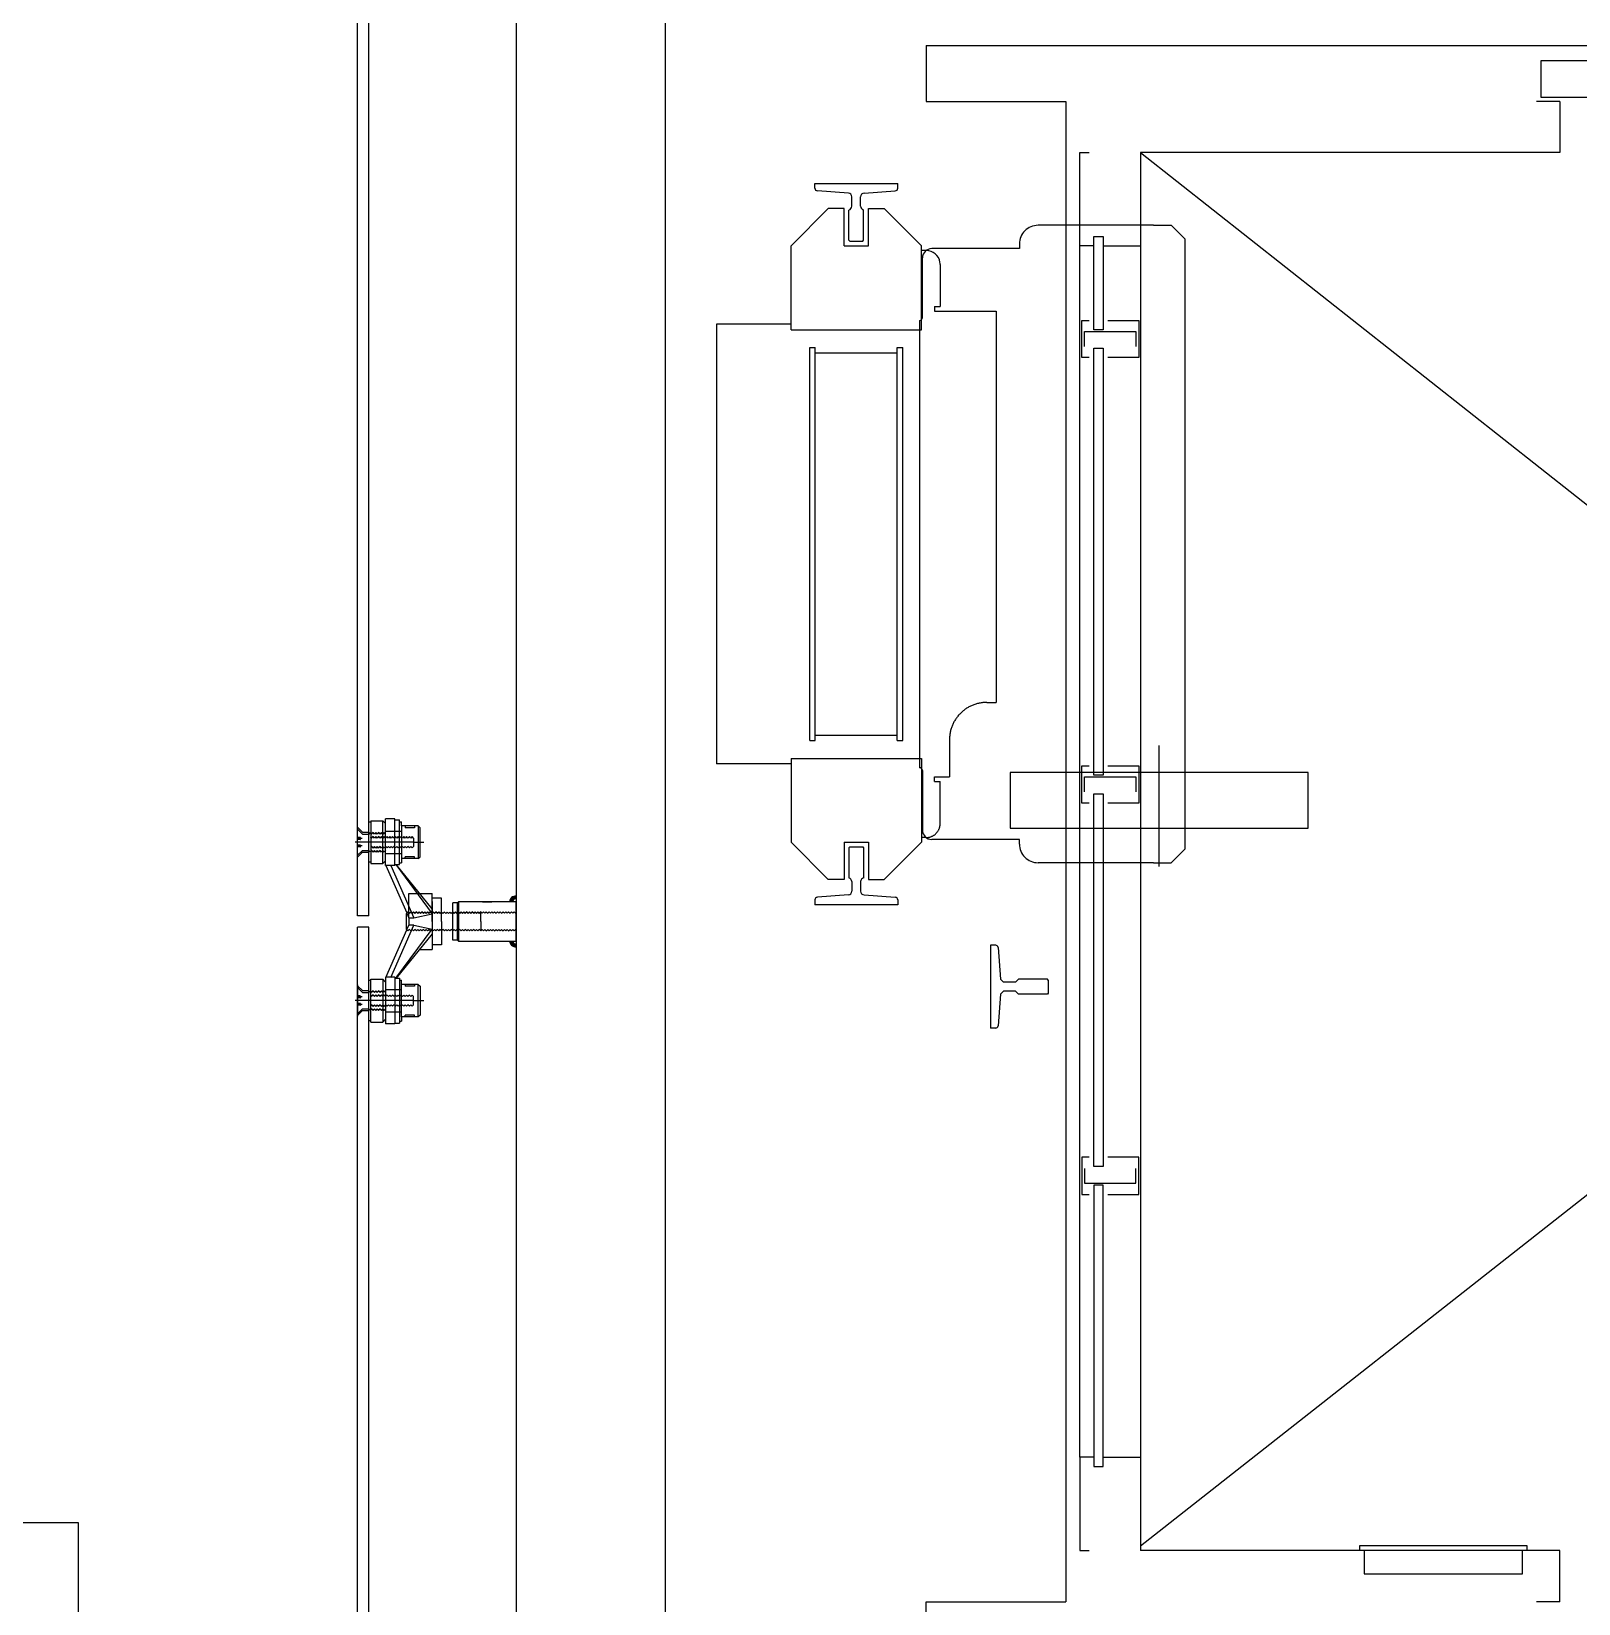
# Model space of a CAD drawing. Header units: millimetres. Extents: x -7448 to 427567, y 91657 to 341328.
# Drawn here: x 307772 to 309432, y 213755 to 215442 of the extents above; entities that cross this region are included whole.
import ezdxf

# ---------------------------------------------------------------- set-up
doc = ezdxf.new("R2010")
doc.units = ezdxf.units.MM
doc.header["$LTSCALE"] = 500
doc.header["$MEASUREMENT"] = 0
for name, pattern in [('CENTER', [65, 60, -2, 1, -2]), ('CENTER1', [8, 6, -1, 0, -1]), ('DASH_2', [34, 30, -1.5, 1, -1.5]), ('HIDDEN', [2, 1, -1])]:
    doc.linetypes.add(name, pattern=pattern)
doc.layers.add('e-plan', color=9, linetype='CONTINUOUS')

msp = doc.modelspace()

# ---------------------------------------------------------------- linework, layer by layer
at = {"layer": 'e-plan'}
for p, q in [((308122.2, 214492.9), (308122.2, 215907.9)), ((308134.2, 214492.9), (308134.2, 215907.9)), ((308292.2, 215621.9), (308292.2, 213441.9)), ((308452.2, 215621.9), (308452.2, 213441.9)), ((309412.2, 215366.9), (309387.2, 215366.9)), ((309412.2, 215366.9), (309412.2, 215311.9)), ((308962.2, 215311.9), (308962.2, 215233.9)), ((309412.2, 215311.9), (308962.2, 215311.9)), ((308612.7, 215273.8), (308612.7, 215278.9)), ((308612.7, 215278.9), (308701.7, 215278.9)), ((308701.7, 215273.8), (308701.7, 215278.9)), ((308648.7, 215268.4), (308615.5, 215270.8)), ((308652.4, 215254.3), (308652.4, 215264.5)), ((308661.9, 215254.3), (308661.9, 215264.5)), ((308665.6, 215268.4), (308698.9, 215270.8)), ((308587.2, 215211.9), (308627.2, 215251.9)), ((308644.2, 215251.9), (308627.2, 215251.9)), ((308644.2, 215211.9), (308644.2, 215251.9)), ((308649.2, 215217.9), (308649.2, 215250.3)), ((308665.1, 215217.9), (308665.1, 215250.3)), ((308670.2, 215211.9), (308670.2, 215251.9)), ((308670.2, 215251.9), (308687.2, 215251.9)), ((308727.2, 215211.9), (308687.2, 215251.9)), ((308976.2, 215233.9), (308852.2, 215233.9)), ((308976.2, 215233.9), (308995.2, 215233.9)), ((309010.2, 215218.9), (308995.2, 215233.9)), ((308587.2, 215121.9), (308587.2, 215211.9)), ((308644.2, 215211.9), (308670.2, 215211.9)), ((308650.2, 215216.9), (308649.2, 215217.9)), ((308650.2, 215216.9), (308664.1, 215216.9)), ((308664.1, 215216.9), (308665.1, 215217.9)), ((308727.2, 215121.9), (308727.2, 215211.9)), ((308832.2, 215213.9), (308832.2, 215208.9)), ((308922.2, 215211.9), (308962.2, 215211.9)), ((309010.2, 214564.9), (309010.2, 215218.9)), ((308732.2, 215206.9), (308727.2, 215206.9)), ((308728.2, 215134.9), (308728.2, 215198.9)), ((308823.2, 215208.9), (308738.2, 215208.9)), ((308832.2, 215208.9), (308823.2, 215208.9)), ((308747.2, 215191.9), (308747.2, 215146.9)), ((308741.2, 215146.9), (308747.2, 215146.9)), ((308741.2, 215146.9), (308741.2, 215141.9)), ((308507.2, 215127.9), (308507.2, 214655.9)), ((308587.2, 215127.9), (308507.2, 215127.9)), ((308725.2, 215131.9), (308725.2, 214651.9)), ((308741.2, 215141.9), (308807.2, 215141.9)), ((308587.2, 215121.9), (308727.2, 215121.9)), ((308607.2, 214680.9), (308607.2, 215102.9)), ((308607.2, 215102.9), (308613.2, 215102.9)), ((308613.2, 214680.9), (308613.2, 215102.9)), ((308613.2, 215096.9), (308701.2, 215096.9)), ((308701.2, 214680.9), (308701.2, 215102.9)), ((308701.2, 215102.9), (308707.2, 215102.9)), ((308707.2, 214680.9), (308707.2, 215102.9)), ((308607.2, 214680.9), (308613.2, 214680.9)), ((308613.2, 214686.9), (308701.2, 214686.9)), ((308701.2, 214680.9), (308707.2, 214680.9)), ((308587.2, 214655.9), (308507.2, 214655.9)), ((308587.2, 214661.9), (308727.2, 214661.9)), ((308587.2, 214661.9), (308587.2, 214571.9)), ((308727.2, 214661.9), (308727.2, 214571.9)), ((308728.2, 214648.9), (308728.2, 214584.9)), ((308587.2, 214571.9), (308627.2, 214531.9)), ((308644.2, 214571.9), (308670.2, 214571.9)), ((308644.2, 214571.9), (308644.2, 214531.9)), ((308670.2, 214571.9), (308670.2, 214531.9)), ((308727.2, 214571.9), (308687.2, 214531.9)), ((308832.2, 214574.9), (308738.2, 214574.9)), ((308832.2, 214569.9), (308832.2, 214574.9)), ((308650.2, 214566.9), (308649.2, 214565.9)), ((308649.2, 214565.9), (308649.2, 214533.5)), ((308650.2, 214566.9), (308664.1, 214566.9)), ((308664.1, 214566.9), (308665.1, 214565.9)), ((308665.1, 214565.9), (308665.1, 214533.5)), ((309010.2, 214564.9), (308995.2, 214549.9)), ((308976.2, 214549.9), (308852.2, 214549.9)), ((308962.2, 214549.9), (308962.2, 213811.9)), ((308976.2, 214549.9), (308995.2, 214549.9)), ((308644.2, 214531.9), (308627.2, 214531.9)), ((308652.4, 214529.6), (308652.4, 214519.4)), ((308661.9, 214529.6), (308661.9, 214519.4)), ((308670.2, 214531.9), (308687.2, 214531.9)), ((308292.2, 214465.9), (308292.2, 214507.9)), ((308612.7, 214510), (308612.7, 214504.9)), ((308701.7, 214504.9), (308612.7, 214504.9)), ((308648.7, 214515.4), (308615.5, 214513)), ((308665.6, 214515.4), (308698.9, 214513)), ((308701.7, 214510), (308701.7, 214504.9)), ((308134.2, 214492.9), (308122.2, 214492.9)), ((308122.2, 213553.9), (308122.2, 214480.9)), ((308134.2, 214480.9), (308122.2, 214480.9)), ((308134.2, 213553.9), (308134.2, 214480.9)), ((308801.2, 214461.4), (308801.2, 214372.4)), ((308806.8, 214461.4), (308801.2, 214461.4)), ((308809.3, 214459.1), (308812, 214424.9)), ((308812, 214424.9), (308815.2, 214421.7)), ((308827.9, 214421.7), (308815.2, 214421.7)), ((308831.2, 214424.9), (308827.9, 214421.7)), ((308862.2, 214424.9), (308831.2, 214424.9)), ((308863.2, 214423.9), (308862.2, 214424.9)), ((308863.2, 214423.9), (308863.2, 214409.9)), ((308812, 214408.9), (308809.3, 214374.8)), ((308812, 214408.9), (308815.2, 214412.2)), ((308827.9, 214412.2), (308815.2, 214412.2)), ((308831.2, 214408.9), (308827.9, 214412.2)), ((308862.2, 214408.9), (308831.2, 214408.9)), ((308863.2, 214409.9), (308862.2, 214408.9)), ((308806.8, 214372.4), (308801.2, 214372.4)), ((308922.2, 213911.9), (308962.2, 213911.9)), ((309412.2, 213811.9), (308962.2, 213811.9)), ((309412.2, 213756.9), (309412.2, 213811.9)), ((309412.2, 213756.9), (309387.2, 213756.9))]:
    msp.add_line(p, q, dxfattribs=at)
at = {"layer": 'e-plan', "linetype": 'Continuous'}
for p, q in [((308732.2, 215426.9), (311092.2, 215426.9)), ((308732.2, 215426.9), (308732.2, 215366.9)), ((308732.2, 215366.9), (308882.2, 215366.9)), ((308882.2, 215366.9), (308882.2, 215233.9)), ((308897.2, 215233.9), (308897.2, 215311.9)), ((308122.2, 214555.1), (308122.2, 214588.8)), ((308127.4, 214582.7), (308122.2, 214587.9)), ((308136.2, 214593.4), (308134.2, 214593.4)), ((308136.2, 214594.9), (308149.2, 214594.9)), ((308136.2, 214594.9), (308136.2, 214582)), ((308149.2, 214580.7), (308149.2, 214594.9)), ((308152.2, 214581), (308152.2, 214596.9)), ((308162.2, 214596.9), (308152.2, 214596.9)), ((308162.2, 214546.9), (308162.2, 214596.9)), ((308162.2, 214595.9), (308167.2, 214595.9)), ((308167.2, 214547.9), (308167.2, 214595.9)), ((308167.2, 214593.9), (308169.2, 214593.9)), ((308187.2, 214589.4), (308169.2, 214589.4)), ((308183.2, 214587.4), (308173.2, 214587.4)), ((308189.2, 214587.4), (308187.2, 214589.4)), ((308189.2, 214556.4), (308189.2, 214587.4)), ((308125.2, 214575.2), (308125.2, 214576.6)), ((308127.4, 214582.7), (308134.2, 214582.7)), ((308127.4, 214580.7), (308134.2, 214580.7)), ((308136.2, 214581.7), (308136.2, 214577.7)), ((308136.2, 214577.4), (308136.2, 214566.4)), ((308149.2, 214548.9), (308149.2, 214580.7)), ((308152.2, 214567.4), (308152.2, 214580.7)), ((308127.4, 214561.2), (308122.2, 214555.9)), ((308125.2, 214567.2), (308125.2, 214568.6)), ((308127.4, 214563.2), (308134.2, 214563.2)), ((308127.4, 214561.2), (308134.2, 214561.2)), ((308136.2, 214566.2), (308136.2, 214562.2)), ((308136.2, 214561.9), (308136.2, 214550.4)), ((308152.2, 214563.2), (308152.2, 214567.2)), ((308152.2, 214546.9), (308152.2, 214562.9)), ((308187.2, 214554.4), (308169.2, 214554.4)), ((308183.2, 214556.4), (308173.2, 214556.4)), ((308187.2, 214554.4), (308189.2, 214556.4)), ((308136.2, 214550.4), (308134.2, 214550.4)), ((308136.2, 214550.4), (308136.2, 214548.9)), ((308136.2, 214548.9), (308149.2, 214548.9)), ((308162.2, 214546.9), (308152.2, 214546.9)), ((308152.4, 214546.9), (308174.9, 214496)), ((308157.9, 214546.9), (308182.6, 214490.9)), ((308162.2, 214547.9), (308167.2, 214547.9)), ((308163.2, 214547.9), (308202.2, 214495.2)), ((308202.2, 214500.3), (308163.4, 214547.9)), ((308167.2, 214549.9), (308169.2, 214549.9)), ((308882.2, 214549.9), (308882.2, 213756.9)), ((308897.2, 213911.9), (308897.2, 214549.9)), ((308177.2, 214490.9), (308177.2, 214516.9)), ((308177.2, 214516.9), (308202.2, 214516.9)), ((308202.2, 214486.9), (308202.2, 214516.9)), ((308202.2, 214508.4), (308202.2, 214486.9)), ((308212.2, 214497.2), (308212.2, 214511.9)), ((308229.3, 214506.9), (308224.3, 214506.9)), ((308224.3, 214497.1), (308224.3, 214506.9)), ((308229.3, 214506.9), (308230.3, 214507.9)), ((308229.3, 214466.9), (308229.3, 214506.9)), ((308292.2, 214507.9), (308230.3, 214507.9)), ((308230.3, 214507.9), (308230.3, 214465.9)), ((308256.3, 214507.9), (308266.2, 214507.9)), ((308174.5, 214478.3), (308174.5, 214495.6)), ((308175, 214495.8), (308177.2, 214490.9)), ((308177.2, 214490.9), (308177.2, 214483)), ((308177.2, 214490.9), (308182.6, 214490.9)), ((308182.6, 214490.9), (308202.2, 214495.2)), ((308202.2, 214486.9), (308202.2, 214456.9)), ((308202.2, 214486.9), (308202.2, 214465.4)), ((308212.2, 214486.9), (308212.2, 214496.9)), ((308212.2, 214486.9), (308212.2, 214476.9)), ((308224.3, 214477.1), (308224.3, 214496.8)), ((308152.4, 214426.9), (308174.9, 214477.9)), ((308157.9, 214426.9), (308182.6, 214483)), ((308163.2, 214425.9), (308202.2, 214478.7)), ((308202.2, 214473.6), (308163.4, 214425.9)), ((308175, 214478.1), (308177.2, 214483)), ((308182.6, 214483), (308177.2, 214483)), ((308182.6, 214483), (308202.2, 214478.7)), ((308212.2, 214476.7), (308212.2, 214461.9)), ((308224.3, 214466.9), (308224.3, 214476.8)), ((308188.6, 214456.9), (308202.2, 214456.9)), ((308229.3, 214466.9), (308224.3, 214466.9)), ((308230.3, 214465.9), (308229.3, 214466.9)), ((308230.3, 214465.9), (308292.2, 214465.9)), ((308122.2, 214418.8), (308122.2, 214385.1)), ((308127.4, 214412.7), (308122.2, 214417.9)), ((308136.2, 214423.4), (308134.2, 214423.4)), ((308136.2, 214423.4), (308136.2, 214424.9)), ((308136.2, 214424.9), (308149.2, 214424.9)), ((308136.2, 214412), (308136.2, 214423.4)), ((308149.2, 214424.9), (308149.2, 214393.2)), ((308152.2, 214427), (308152.2, 214411)), ((308162.2, 214427), (308152.2, 214427)), ((308162.2, 214427), (308162.2, 214377)), ((308162.2, 214425.9), (308167.2, 214425.9)), ((308167.2, 214425.9), (308167.2, 214377.9)), ((308167.2, 214423.9), (308169.2, 214423.9)), ((308187.2, 214419.4), (308169.2, 214419.4)), ((308187.2, 214419.4), (308189.2, 214417.4)), ((308125.2, 214406.6), (308125.2, 214405.2)), ((308127.4, 214412.7), (308134.2, 214412.7)), ((308127.4, 214410.7), (308134.2, 214410.7)), ((308136.2, 214407.7), (308136.2, 214411.7)), ((308136.2, 214396.4), (308136.2, 214407.4)), ((308152.2, 214410.7), (308152.2, 214406.7)), ((308152.2, 214406.4), (308152.2, 214393.2)), ((308183.2, 214417.4), (308173.2, 214417.4)), ((308189.2, 214417.4), (308189.2, 214386.4)), ((308127.4, 214391.2), (308122.2, 214385.9)), ((308125.2, 214398.6), (308125.2, 214397.2)), ((308127.4, 214393.2), (308134.2, 214393.2)), ((308127.4, 214391.2), (308134.2, 214391.2)), ((308136.2, 214392.2), (308136.2, 214396.2)), ((308136.2, 214378.9), (308136.2, 214391.9)), ((308149.2, 214393.2), (308149.2, 214378.9)), ((308152.2, 214392.9), (308152.2, 214377)), ((308187.2, 214384.4), (308169.2, 214384.4)), ((308183.2, 214386.4), (308173.2, 214386.4)), ((308189.2, 214386.4), (308187.2, 214384.4)), ((308136.2, 214380.4), (308134.2, 214380.4)), ((308136.2, 214378.9), (308149.2, 214378.9)), ((308162.2, 214377), (308152.2, 214377)), ((308162.2, 214377.9), (308167.2, 214377.9)), ((308167.2, 214379.9), (308169.2, 214379.9)), ((308732.2, 213696.9), (308732.2, 213756.9)), ((308732.2, 213756.9), (308882.2, 213756.9))]:
    msp.add_line(p, q, dxfattribs=at)
at = {"layer": 'e-plan', "ltscale": 2}
for p, q in [((308962.2, 213816.9), (310862.2, 215311.9)), ((308962.2, 215311.9), (310862.2, 213811.9))]:
    msp.add_line(p, q, dxfattribs=at)
at = {"layer": 'e-plan', "linetype": 'CENTER'}
for p, q in [((308882.2, 215233.9), (308882.2, 214549.9)), ((308897.2, 214549.9), (308897.2, 215233.9)), ((308962.2, 215233.9), (308962.2, 214549.9)), ((308982.2, 214545.9), (308982.2, 214675.8))]:
    msp.add_line(p, q, dxfattribs=at)
at = {"layer": 'e-plan', "linetype": 'HIDDEN'}
for p, q in [((308807.2, 215141.9), (308807.2, 214721.9)), ((308797.2, 214721.9), (308807.2, 214721.9)), ((308757.2, 214681.9), (308757.2, 214641.9)), ((308741.2, 214641.9), (308757.2, 214641.9)), ((308741.2, 214636.9), (308741.2, 214641.9)), ((308741.2, 214636.9), (308747.2, 214636.9)), ((308747.2, 214591.9), (308747.2, 214636.9)), ((308732.2, 214576.9), (308727.2, 214576.9))]:
    msp.add_line(p, q, dxfattribs=at)
at = {"layer": 'e-plan', "linetype": 'CENTER1'}
for p, q in [((308149.2, 214594.9), (308152.2, 214591.9)), ((308169.2, 214589.4), (308169.2, 214593.9)), ((308169.2, 214589.4), (308169.2, 214551.8)), ((308173.2, 214589.4), (308173.2, 214587.4)), ((308183.2, 214589.4), (308183.2, 214587.4)), ((308187.2, 214589.4), (308187.2, 214554.4)), ((308182.2, 214571.9), (308119.6, 214571.9)), ((308122.2, 214585.9), (308127.4, 214580.7)), ((308124.9, 214576.9), (308122.2, 214576.9)), ((308127.2, 214575.9), (308122.2, 214575.9)), ((308124.9, 214574.9), (308122.2, 214574.9)), ((308135.7, 214582.2), (308134.2, 214580.7)), ((308137.2, 214580.7), (308135.7, 214582.2)), ((308137.2, 214581), (308136.2, 214582)), ((308137.2, 214576.7), (308136.2, 214577.7)), ((308137.2, 214576.4), (308136.2, 214577.4)), ((308138.7, 214582.5), (308137.2, 214581)), ((308138.7, 214582.2), (308137.2, 214580.7)), ((308138.7, 214578.2), (308137.2, 214576.7)), ((308138.7, 214577.9), (308137.2, 214576.4)), ((308140.2, 214581), (308138.7, 214582.5)), ((308140.2, 214580.7), (308138.7, 214582.2)), ((308140.2, 214576.7), (308138.7, 214578.2)), ((308140.2, 214576.4), (308138.7, 214577.9)), ((308141.7, 214582.5), (308140.2, 214581)), ((308141.7, 214582.2), (308140.2, 214580.7)), ((308141.7, 214578.2), (308140.2, 214576.7)), ((308141.7, 214577.9), (308140.2, 214576.4)), ((308143.2, 214581), (308141.7, 214582.5)), ((308143.2, 214580.7), (308141.7, 214582.2)), ((308143.2, 214576.7), (308141.7, 214578.2)), ((308143.2, 214576.4), (308141.7, 214577.9)), ((308144.7, 214582.5), (308143.2, 214581)), ((308144.7, 214582.2), (308143.2, 214580.7)), ((308144.7, 214578.2), (308143.2, 214576.7)), ((308144.7, 214577.9), (308143.2, 214576.4)), ((308146.2, 214581), (308144.7, 214582.5)), ((308146.2, 214580.7), (308144.7, 214582.2)), ((308146.2, 214576.7), (308144.7, 214578.2)), ((308146.2, 214576.4), (308144.7, 214577.9)), ((308147.7, 214582.5), (308146.2, 214581)), ((308147.7, 214582.2), (308146.2, 214580.7)), ((308147.7, 214578.2), (308146.2, 214576.7)), ((308147.7, 214577.9), (308146.2, 214576.4)), ((308149.2, 214581), (308147.7, 214582.5)), ((308149.2, 214580.7), (308147.7, 214582.2)), ((308149.2, 214576.7), (308147.7, 214578.2)), ((308149.2, 214576.4), (308147.7, 214577.9)), ((308150.7, 214582.5), (308149.2, 214581)), ((308150.7, 214582.2), (308149.2, 214580.7)), ((308150.7, 214578.2), (308149.2, 214576.7)), ((308150.7, 214577.9), (308149.2, 214576.4)), ((308152.2, 214581), (308150.7, 214582.5)), ((308152.2, 214580.7), (308150.7, 214582.2)), ((308152.2, 214576.7), (308150.7, 214578.2)), ((308152.2, 214576.4), (308150.7, 214577.9)), ((308153.7, 214577.9), (308152.2, 214576.4)), ((308155.2, 214576.4), (308153.7, 214577.9)), ((308156.7, 214577.9), (308155.2, 214576.4)), ((308158.2, 214576.4), (308156.7, 214577.9)), ((308159.7, 214577.9), (308158.2, 214576.4)), ((308161.2, 214576.4), (308159.7, 214577.9)), ((308162.7, 214577.9), (308161.2, 214576.4)), ((308164.2, 214576.4), (308162.7, 214577.9)), ((308165.7, 214577.9), (308164.2, 214576.4)), ((308167.2, 214576.4), (308165.7, 214577.9)), ((308168.7, 214577.9), (308167.2, 214576.4)), ((308170.2, 214576.4), (308168.7, 214577.9)), ((308171.7, 214577.9), (308170.2, 214576.4)), ((308173.2, 214576.4), (308171.7, 214577.9)), ((308174.7, 214577.9), (308173.2, 214576.4)), ((308176.2, 214576.4), (308174.7, 214577.9)), ((308177.7, 214577.9), (308176.2, 214576.4)), ((308179.2, 214576.4), (308177.7, 214577.9)), ((308180.7, 214577.9), (308179.2, 214576.4)), ((308182.2, 214576.4), (308180.7, 214577.9)), ((308182.2, 214576.4), (308182.2, 214567.4)), ((308182.2, 214571.9), (308193.2, 214571.9)), ((308124.9, 214568.9), (308122.2, 214568.9)), ((308127.2, 214567.9), (308122.2, 214567.9)), ((308124.9, 214566.9), (308122.2, 214566.9)), ((308122.2, 214557.9), (308127.4, 214563.2)), ((308135.7, 214561.7), (308134.2, 214563.2)), ((308137.2, 214563.2), (308135.7, 214561.7)), ((308137.2, 214567.4), (308136.2, 214566.4)), ((308137.2, 214567.2), (308136.2, 214566.2)), ((308137.2, 214562.9), (308136.2, 214561.9)), ((308138.7, 214565.9), (308137.2, 214567.4)), ((308138.7, 214565.7), (308137.2, 214567.2)), ((308138.7, 214561.7), (308137.2, 214563.2)), ((308138.7, 214561.4), (308137.2, 214562.9)), ((308140.2, 214567.4), (308138.7, 214565.9)), ((308140.2, 214567.2), (308138.7, 214565.7)), ((308140.2, 214563.2), (308138.7, 214561.7)), ((308140.2, 214562.9), (308138.7, 214561.4)), ((308141.7, 214565.9), (308140.2, 214567.4)), ((308141.7, 214565.7), (308140.2, 214567.2)), ((308141.7, 214561.7), (308140.2, 214563.2)), ((308141.7, 214561.4), (308140.2, 214562.9)), ((308143.2, 214567.4), (308141.7, 214565.9)), ((308143.2, 214567.2), (308141.7, 214565.7)), ((308143.2, 214563.2), (308141.7, 214561.7)), ((308143.2, 214562.9), (308141.7, 214561.4)), ((308144.7, 214565.9), (308143.2, 214567.4)), ((308144.7, 214565.7), (308143.2, 214567.2)), ((308144.7, 214561.7), (308143.2, 214563.2)), ((308144.7, 214561.4), (308143.2, 214562.9)), ((308146.2, 214567.4), (308144.7, 214565.9)), ((308146.2, 214567.2), (308144.7, 214565.7)), ((308146.2, 214563.2), (308144.7, 214561.7)), ((308146.2, 214562.9), (308144.7, 214561.4)), ((308147.7, 214565.9), (308146.2, 214567.4)), ((308147.7, 214565.7), (308146.2, 214567.2)), ((308147.7, 214561.7), (308146.2, 214563.2)), ((308147.7, 214561.4), (308146.2, 214562.9)), ((308149.2, 214567.4), (308147.7, 214565.9)), ((308149.2, 214567.2), (308147.7, 214565.7)), ((308149.2, 214563.2), (308147.7, 214561.7)), ((308149.2, 214562.9), (308147.7, 214561.4)), ((308150.7, 214565.9), (308149.2, 214567.4)), ((308150.7, 214565.7), (308149.2, 214567.2)), ((308150.7, 214561.7), (308149.2, 214563.2)), ((308150.7, 214561.4), (308149.2, 214562.9)), ((308152.2, 214567.4), (308150.7, 214565.9)), ((308152.2, 214567.2), (308150.7, 214565.7)), ((308152.2, 214563.2), (308150.7, 214561.7)), ((308152.2, 214562.9), (308150.7, 214561.4)), ((308153.7, 214565.9), (308152.2, 214567.4)), ((308155.2, 214567.4), (308153.7, 214565.9)), ((308156.7, 214565.9), (308155.2, 214567.4)), ((308158.2, 214567.4), (308156.7, 214565.9)), ((308159.7, 214565.9), (308158.2, 214567.4)), ((308161.2, 214567.4), (308159.7, 214565.9)), ((308162.7, 214565.9), (308161.2, 214567.4)), ((308164.2, 214567.4), (308162.7, 214565.9)), ((308165.7, 214565.9), (308164.2, 214567.4)), ((308167.2, 214567.4), (308165.7, 214565.9)), ((308168.7, 214565.9), (308167.2, 214567.4)), ((308170.2, 214567.4), (308168.7, 214565.9)), ((308171.7, 214565.9), (308170.2, 214567.4)), ((308173.2, 214567.4), (308171.7, 214565.9)), ((308174.7, 214565.9), (308173.2, 214567.4)), ((308173.2, 214554.4), (308173.2, 214556.4)), ((308176.2, 214567.4), (308174.7, 214565.9)), ((308177.7, 214565.9), (308176.2, 214567.4)), ((308179.2, 214567.4), (308177.7, 214565.9)), ((308180.7, 214565.9), (308179.2, 214567.4)), ((308182.2, 214567.4), (308180.7, 214565.9)), ((308183.2, 214554.4), (308183.2, 214556.4)), ((308149.2, 214548.9), (308152.2, 214551.9)), ((308169.2, 214551.8), (308169.2, 214549.9)), ((308174.7, 214495.4), (308174.5, 214495.6)), ((308176.2, 214496.9), (308174.7, 214495.4)), ((308176.2, 214497.2), (308174.9, 214496)), ((308177.7, 214495.7), (308176.2, 214497.2)), ((308177.7, 214495.4), (308176.2, 214496.9)), ((308179.2, 214497.2), (308177.7, 214495.7)), ((308179.2, 214496.9), (308177.7, 214495.4)), ((308180.7, 214495.7), (308179.2, 214497.2)), ((308180.7, 214495.4), (308179.2, 214496.9)), ((308182.2, 214497.2), (308180.7, 214495.7)), ((308182.2, 214496.9), (308180.7, 214495.4)), ((308183.7, 214495.7), (308182.2, 214497.2)), ((308183.7, 214495.4), (308182.2, 214496.9)), ((308185.2, 214497.2), (308183.7, 214495.7)), ((308185.2, 214496.9), (308183.7, 214495.4)), ((308186.7, 214495.7), (308185.2, 214497.2)), ((308186.7, 214495.4), (308185.2, 214496.9)), ((308188.2, 214497.2), (308186.7, 214495.7)), ((308188.2, 214496.9), (308186.7, 214495.4)), ((308189.7, 214495.7), (308188.2, 214497.2)), ((308189.7, 214495.4), (308188.2, 214496.9)), ((308191.2, 214497.2), (308189.7, 214495.7)), ((308191.2, 214496.9), (308189.7, 214495.4)), ((308192.7, 214495.7), (308191.2, 214497.2)), ((308192.7, 214495.4), (308191.2, 214496.9)), ((308194.2, 214497.2), (308192.7, 214495.7)), ((308194.2, 214496.9), (308192.7, 214495.4)), ((308195.7, 214495.7), (308194.2, 214497.2)), ((308195.7, 214495.4), (308194.2, 214496.9)), ((308197.2, 214497.2), (308195.7, 214495.7)), ((308197.2, 214496.9), (308195.7, 214495.4)), ((308198.7, 214495.7), (308197.2, 214497.2)), ((308198.7, 214495.4), (308197.2, 214496.9)), ((308198.7, 214495.7), (308197.7, 214496.7)), ((308200.2, 214497.2), (308198.7, 214495.7)), ((308200.2, 214496.9), (308198.7, 214495.4)), ((308201.7, 214495.7), (308200.2, 214497.2)), ((308201.7, 214495.4), (308200.2, 214496.9)), ((308203.2, 214497.2), (308201.7, 214495.7)), ((308203.2, 214496.9), (308201.7, 214495.4)), ((308204.7, 214495.7), (308203.2, 214497.2)), ((308204.7, 214495.4), (308203.2, 214496.9)), ((308206.2, 214497.2), (308204.7, 214495.7)), ((308206.2, 214496.9), (308204.7, 214495.4)), ((308207.7, 214495.7), (308206.2, 214497.2)), ((308207.7, 214495.4), (308206.2, 214496.9)), ((308209.2, 214497.2), (308207.7, 214495.7)), ((308209.2, 214496.9), (308207.7, 214495.4)), ((308210.7, 214495.7), (308209.2, 214497.2)), ((308210.7, 214495.4), (308209.2, 214496.9)), ((308210.7, 214495.4), (308209.7, 214496.4)), ((308212.2, 214497.2), (308210.7, 214495.7)), ((308212.2, 214496.9), (308210.7, 214495.4)), ((308213.7, 214495.4), (308212.2, 214496.9)), ((308215.2, 214496.9), (308213.7, 214495.4)), ((308216.7, 214495.4), (308215.2, 214496.9)), ((308218.2, 214496.9), (308216.7, 214495.4)), ((308219.7, 214495.4), (308218.2, 214496.9)), ((308221.2, 214496.9), (308219.7, 214495.4)), ((308222.7, 214495.4), (308221.2, 214496.9)), ((308224.2, 214496.9), (308222.7, 214495.4)), ((308225.7, 214495.4), (308224.2, 214496.9)), ((308225.7, 214495.7), (308224.3, 214497.1)), ((308227.2, 214497.2), (308225.7, 214495.7)), ((308227.2, 214496.9), (308225.7, 214495.4)), ((308228.7, 214495.7), (308227.2, 214497.2)), ((308228.7, 214495.4), (308227.2, 214496.9)), ((308230.2, 214497.2), (308228.7, 214495.7)), ((308230.2, 214496.9), (308228.7, 214495.4)), ((308231.7, 214495.7), (308230.2, 214497.2)), ((308231.7, 214495.4), (308230.2, 214496.9)), ((308233.2, 214497.2), (308231.7, 214495.7)), ((308233.2, 214496.9), (308231.7, 214495.4)), ((308234.7, 214495.7), (308233.2, 214497.2)), ((308234.7, 214495.4), (308233.2, 214496.9)), ((308236.2, 214497.2), (308234.7, 214495.7)), ((308236.2, 214496.9), (308234.7, 214495.4)), ((308237.7, 214495.7), (308236.2, 214497.2)), ((308237.7, 214495.4), (308236.2, 214496.9)), ((308239.2, 214497.2), (308237.7, 214495.7)), ((308239.2, 214496.9), (308237.7, 214495.4)), ((308240.7, 214495.7), (308239.2, 214497.2)), ((308240.7, 214495.4), (308239.2, 214496.9)), ((308242.2, 214497.2), (308240.7, 214495.7)), ((308242.2, 214496.9), (308240.7, 214495.4)), ((308243.7, 214495.7), (308242.2, 214497.2)), ((308243.7, 214495.4), (308242.2, 214496.9)), ((308245.2, 214497.2), (308243.7, 214495.7)), ((308245.2, 214496.9), (308243.7, 214495.4)), ((308246.7, 214495.7), (308245.2, 214497.2)), ((308246.7, 214495.4), (308245.2, 214496.9)), ((308248.2, 214497.2), (308246.7, 214495.7)), ((308248.2, 214496.9), (308246.7, 214495.4)), ((308249.7, 214495.7), (308248.2, 214497.2)), ((308249.7, 214495.4), (308248.2, 214496.9)), ((308251.2, 214497.2), (308249.7, 214495.7)), ((308251.2, 214496.9), (308249.7, 214495.4)), ((308252.7, 214495.7), (308251.2, 214497.2)), ((308252.7, 214495.4), (308251.2, 214496.9)), ((308254.2, 214497.2), (308252.7, 214495.7)), ((308254.2, 214496.9), (308252.7, 214495.4)), ((308254.2, 214497.2), (308255.7, 214495.7)), ((308254.2, 214486.9), (308254.2, 214496.9)), ((308254.2, 214486.9), (308254.2, 214476.9)), ((308255.7, 214495.7), (308257.2, 214497.2)), ((308257.2, 214497.2), (308258.7, 214495.7)), ((308258.7, 214495.7), (308260.2, 214497.2)), ((308260.2, 214497.2), (308261.7, 214495.7)), ((308261.7, 214495.7), (308263.2, 214497.2)), ((308263.2, 214497.2), (308264.7, 214495.7)), ((308264.7, 214495.7), (308266.2, 214497.2)), ((308266.2, 214497.2), (308267.7, 214495.7)), ((308267.7, 214495.7), (308269.2, 214497.2)), ((308269.2, 214497.2), (308270.7, 214495.7)), ((308270.7, 214495.7), (308272.2, 214497.2)), ((308272.2, 214497.2), (308273.7, 214495.7)), ((308273.7, 214495.7), (308275.2, 214497.2)), ((308275.2, 214497.2), (308276.7, 214495.7)), ((308276.7, 214495.7), (308278.2, 214497.2)), ((308278.2, 214497.2), (308279.7, 214495.7)), ((308279.7, 214495.7), (308281.2, 214497.2)), ((308281.2, 214497.2), (308282.7, 214495.7)), ((308282.7, 214495.7), (308284.2, 214497.2)), ((308284.2, 214497.2), (308285.7, 214495.7)), ((308285.7, 214495.7), (308287.2, 214497.2)), ((308287.2, 214497.2), (308288.7, 214495.7)), ((308288.7, 214495.7), (308290.2, 214497.2)), ((308290.2, 214497.2), (308291.7, 214495.7)), ((308291.7, 214495.7), (308292.2, 214496.2)), ((308174.7, 214478.4), (308174.5, 214478.3)), ((308176.2, 214476.9), (308174.7, 214478.4)), ((308176.2, 214476.7), (308174.9, 214477.9)), ((308177.7, 214478.4), (308176.2, 214476.9)), ((308177.7, 214478.2), (308176.2, 214476.7)), ((308179.2, 214476.9), (308177.7, 214478.4)), ((308179.2, 214476.7), (308177.7, 214478.2)), ((308180.7, 214478.4), (308179.2, 214476.9)), ((308180.7, 214478.2), (308179.2, 214476.7)), ((308182.2, 214476.9), (308180.7, 214478.4)), ((308182.2, 214476.7), (308180.7, 214478.2)), ((308183.7, 214478.4), (308182.2, 214476.9)), ((308183.7, 214478.2), (308182.2, 214476.7)), ((308185.2, 214476.9), (308183.7, 214478.4)), ((308185.2, 214476.7), (308183.7, 214478.2)), ((308186.7, 214478.4), (308185.2, 214476.9)), ((308186.7, 214478.2), (308185.2, 214476.7)), ((308188.2, 214476.9), (308186.7, 214478.4)), ((308188.2, 214476.7), (308186.7, 214478.2)), ((308189.7, 214478.4), (308188.2, 214476.9)), ((308189.7, 214478.2), (308188.2, 214476.7)), ((308191.2, 214476.9), (308189.7, 214478.4)), ((308191.2, 214476.7), (308189.7, 214478.2)), ((308192.7, 214478.4), (308191.2, 214476.9)), ((308192.7, 214478.2), (308191.2, 214476.7)), ((308194.2, 214476.9), (308192.7, 214478.4)), ((308194.2, 214476.7), (308192.7, 214478.2)), ((308195.7, 214478.4), (308194.2, 214476.9)), ((308195.7, 214478.2), (308194.2, 214476.7)), ((308197.2, 214476.9), (308195.7, 214478.4)), ((308197.2, 214476.7), (308195.7, 214478.2)), ((308198.7, 214478.4), (308197.2, 214476.9)), ((308198.7, 214478.2), (308197.2, 214476.7)), ((308198.7, 214478.2), (308197.7, 214477.2)), ((308200.2, 214476.9), (308198.7, 214478.4)), ((308200.2, 214476.7), (308198.7, 214478.2)), ((308201.7, 214478.4), (308200.2, 214476.9)), ((308201.7, 214478.2), (308200.2, 214476.7)), ((308203.2, 214476.9), (308201.7, 214478.4)), ((308203.2, 214476.7), (308201.7, 214478.2)), ((308204.7, 214478.4), (308203.2, 214476.9)), ((308204.7, 214478.2), (308203.2, 214476.7)), ((308206.2, 214476.9), (308204.7, 214478.4)), ((308206.2, 214476.7), (308204.7, 214478.2)), ((308207.7, 214478.4), (308206.2, 214476.9)), ((308207.7, 214478.2), (308206.2, 214476.7)), ((308209.2, 214476.9), (308207.7, 214478.4)), ((308209.2, 214476.7), (308207.7, 214478.2)), ((308210.7, 214478.4), (308209.2, 214476.9)), ((308210.7, 214478.2), (308209.2, 214476.7)), ((308210.7, 214478.4), (308209.7, 214477.4)), ((308212.2, 214476.9), (308210.7, 214478.4)), ((308212.2, 214476.7), (308210.7, 214478.2)), ((308213.7, 214478.4), (308212.2, 214476.9)), ((308215.2, 214476.9), (308213.7, 214478.4)), ((308216.7, 214478.4), (308215.2, 214476.9)), ((308218.2, 214476.9), (308216.7, 214478.4)), ((308219.7, 214478.4), (308218.2, 214476.9)), ((308221.2, 214476.9), (308219.7, 214478.4)), ((308222.7, 214478.4), (308221.2, 214476.9)), ((308224.2, 214476.9), (308222.7, 214478.4)), ((308225.7, 214478.4), (308224.2, 214476.9)), ((308225.7, 214478.2), (308224.3, 214476.8)), ((308227.2, 214476.9), (308225.7, 214478.4)), ((308227.2, 214476.7), (308225.7, 214478.2)), ((308228.7, 214478.4), (308227.2, 214476.9)), ((308228.7, 214478.2), (308227.2, 214476.7)), ((308230.2, 214476.9), (308228.7, 214478.4)), ((308230.2, 214476.7), (308228.7, 214478.2)), ((308231.7, 214478.4), (308230.2, 214476.9)), ((308231.7, 214478.2), (308230.2, 214476.7)), ((308233.2, 214476.9), (308231.7, 214478.4)), ((308233.2, 214476.7), (308231.7, 214478.2)), ((308234.7, 214478.4), (308233.2, 214476.9)), ((308234.7, 214478.2), (308233.2, 214476.7)), ((308236.2, 214476.9), (308234.7, 214478.4)), ((308236.2, 214476.7), (308234.7, 214478.2)), ((308237.7, 214478.4), (308236.2, 214476.9)), ((308237.7, 214478.2), (308236.2, 214476.7)), ((308239.2, 214476.9), (308237.7, 214478.4)), ((308239.2, 214476.7), (308237.7, 214478.2)), ((308240.7, 214478.4), (308239.2, 214476.9)), ((308240.7, 214478.2), (308239.2, 214476.7)), ((308242.2, 214476.9), (308240.7, 214478.4)), ((308242.2, 214476.7), (308240.7, 214478.2)), ((308243.7, 214478.4), (308242.2, 214476.9)), ((308243.7, 214478.2), (308242.2, 214476.7)), ((308245.2, 214476.9), (308243.7, 214478.4)), ((308245.2, 214476.7), (308243.7, 214478.2)), ((308246.7, 214478.4), (308245.2, 214476.9)), ((308246.7, 214478.2), (308245.2, 214476.7)), ((308248.2, 214476.9), (308246.7, 214478.4)), ((308248.2, 214476.7), (308246.7, 214478.2)), ((308249.7, 214478.4), (308248.2, 214476.9)), ((308249.7, 214478.2), (308248.2, 214476.7)), ((308251.2, 214476.9), (308249.7, 214478.4)), ((308251.2, 214476.7), (308249.7, 214478.2)), ((308252.7, 214478.4), (308251.2, 214476.9)), ((308252.7, 214478.2), (308251.2, 214476.7)), ((308254.2, 214476.9), (308252.7, 214478.4)), ((308254.2, 214476.7), (308252.7, 214478.2)), ((308254.2, 214476.7), (308255.7, 214478.2)), ((308255.7, 214478.2), (308257.2, 214476.7)), ((308257.2, 214476.7), (308258.7, 214478.2)), ((308258.7, 214478.2), (308260.2, 214476.7)), ((308260.2, 214476.7), (308261.7, 214478.2)), ((308261.7, 214478.2), (308263.2, 214476.7)), ((308263.2, 214476.7), (308264.7, 214478.2)), ((308264.7, 214478.2), (308266.2, 214476.7)), ((308266.2, 214476.7), (308267.7, 214478.2)), ((308267.7, 214478.2), (308269.2, 214476.7)), ((308269.2, 214476.7), (308270.7, 214478.2)), ((308270.7, 214478.2), (308272.2, 214476.7)), ((308272.2, 214476.7), (308273.7, 214478.2)), ((308273.7, 214478.2), (308275.2, 214476.7)), ((308275.2, 214476.7), (308276.7, 214478.2)), ((308276.7, 214478.2), (308278.2, 214476.7)), ((308278.2, 214476.7), (308279.7, 214478.2)), ((308279.7, 214478.2), (308281.2, 214476.7)), ((308281.2, 214476.7), (308282.7, 214478.2)), ((308282.7, 214478.2), (308284.2, 214476.7)), ((308284.2, 214476.7), (308285.7, 214478.2)), ((308285.7, 214478.2), (308287.2, 214476.7)), ((308287.2, 214476.7), (308288.7, 214478.2)), ((308288.7, 214478.2), (308290.2, 214476.7)), ((308290.2, 214476.7), (308291.7, 214478.2)), ((308291.7, 214478.2), (308292.2, 214477.7)), ((308149.2, 214424.9), (308152.2, 214421.9)), ((308169.2, 214422.1), (308169.2, 214423.9)), ((308169.2, 214384.4), (308169.2, 214422.1)), ((308173.2, 214419.4), (308173.2, 214417.4)), ((308183.2, 214419.4), (308183.2, 214417.4)), ((308187.2, 214384.4), (308187.2, 214419.4)), ((308182.2, 214401.9), (308119.6, 214401.9)), ((308122.2, 214415.9), (308127.4, 214410.7)), ((308124.9, 214406.9), (308122.2, 214406.9)), ((308127.2, 214405.9), (308122.2, 214405.9)), ((308124.9, 214404.9), (308122.2, 214404.9)), ((308135.7, 214412.2), (308134.2, 214410.7)), ((308137.2, 214410.7), (308135.7, 214412.2)), ((308137.2, 214411), (308136.2, 214412)), ((308137.2, 214406.7), (308136.2, 214407.7)), ((308137.2, 214406.4), (308136.2, 214407.4)), ((308138.7, 214412.5), (308137.2, 214411)), ((308138.7, 214412.2), (308137.2, 214410.7)), ((308138.7, 214408.2), (308137.2, 214406.7)), ((308138.7, 214407.9), (308137.2, 214406.4)), ((308140.2, 214411), (308138.7, 214412.5)), ((308140.2, 214410.7), (308138.7, 214412.2)), ((308140.2, 214406.7), (308138.7, 214408.2)), ((308140.2, 214406.4), (308138.7, 214407.9)), ((308141.7, 214412.5), (308140.2, 214411)), ((308141.7, 214412.2), (308140.2, 214410.7)), ((308141.7, 214408.2), (308140.2, 214406.7)), ((308141.7, 214407.9), (308140.2, 214406.4)), ((308143.2, 214411), (308141.7, 214412.5)), ((308143.2, 214410.7), (308141.7, 214412.2)), ((308143.2, 214406.7), (308141.7, 214408.2)), ((308143.2, 214406.4), (308141.7, 214407.9)), ((308144.7, 214412.5), (308143.2, 214411)), ((308144.7, 214412.2), (308143.2, 214410.7)), ((308144.7, 214408.2), (308143.2, 214406.7)), ((308144.7, 214407.9), (308143.2, 214406.4)), ((308146.2, 214411), (308144.7, 214412.5)), ((308146.2, 214410.7), (308144.7, 214412.2)), ((308146.2, 214406.7), (308144.7, 214408.2)), ((308146.2, 214406.4), (308144.7, 214407.9)), ((308147.7, 214412.5), (308146.2, 214411)), ((308147.7, 214412.2), (308146.2, 214410.7)), ((308147.7, 214408.2), (308146.2, 214406.7)), ((308147.7, 214407.9), (308146.2, 214406.4)), ((308149.2, 214411), (308147.7, 214412.5)), ((308149.2, 214410.7), (308147.7, 214412.2)), ((308149.2, 214406.7), (308147.7, 214408.2)), ((308149.2, 214406.4), (308147.7, 214407.9)), ((308150.7, 214412.5), (308149.2, 214411)), ((308150.7, 214412.2), (308149.2, 214410.7)), ((308150.7, 214408.2), (308149.2, 214406.7)), ((308150.7, 214407.9), (308149.2, 214406.4)), ((308152.2, 214411), (308150.7, 214412.5)), ((308152.2, 214410.7), (308150.7, 214412.2)), ((308152.2, 214406.7), (308150.7, 214408.2)), ((308152.2, 214406.4), (308150.7, 214407.9)), ((308153.7, 214407.9), (308152.2, 214406.4)), ((308155.2, 214406.4), (308153.7, 214407.9)), ((308156.7, 214407.9), (308155.2, 214406.4)), ((308158.2, 214406.4), (308156.7, 214407.9)), ((308159.7, 214407.9), (308158.2, 214406.4)), ((308161.2, 214406.4), (308159.7, 214407.9)), ((308162.7, 214407.9), (308161.2, 214406.4)), ((308164.2, 214406.4), (308162.7, 214407.9)), ((308165.7, 214407.9), (308164.2, 214406.4)), ((308167.2, 214406.4), (308165.7, 214407.9)), ((308168.7, 214407.9), (308167.2, 214406.4)), ((308170.2, 214406.4), (308168.7, 214407.9)), ((308171.7, 214407.9), (308170.2, 214406.4)), ((308173.2, 214406.4), (308171.7, 214407.9)), ((308174.7, 214407.9), (308173.2, 214406.4)), ((308176.2, 214406.4), (308174.7, 214407.9)), ((308177.7, 214407.9), (308176.2, 214406.4)), ((308179.2, 214406.4), (308177.7, 214407.9)), ((308180.7, 214407.9), (308179.2, 214406.4)), ((308182.2, 214406.4), (308180.7, 214407.9)), ((308182.2, 214397.4), (308182.2, 214406.4)), ((308182.2, 214401.9), (308193.2, 214401.9)), ((308124.9, 214398.9), (308122.2, 214398.9)), ((308127.2, 214397.9), (308122.2, 214397.9)), ((308124.9, 214396.9), (308122.2, 214396.9)), ((308122.2, 214387.9), (308127.4, 214393.2)), ((308135.7, 214391.7), (308134.2, 214393.2)), ((308137.2, 214393.2), (308135.7, 214391.7)), ((308137.2, 214397.4), (308136.2, 214396.4)), ((308137.2, 214397.2), (308136.2, 214396.2)), ((308137.2, 214392.9), (308136.2, 214391.9)), ((308138.7, 214395.9), (308137.2, 214397.4)), ((308138.7, 214395.7), (308137.2, 214397.2)), ((308138.7, 214391.7), (308137.2, 214393.2)), ((308138.7, 214391.4), (308137.2, 214392.9)), ((308140.2, 214397.4), (308138.7, 214395.9)), ((308140.2, 214397.2), (308138.7, 214395.7)), ((308140.2, 214393.2), (308138.7, 214391.7)), ((308140.2, 214392.9), (308138.7, 214391.4)), ((308141.7, 214395.9), (308140.2, 214397.4)), ((308141.7, 214395.7), (308140.2, 214397.2)), ((308141.7, 214391.7), (308140.2, 214393.2)), ((308141.7, 214391.4), (308140.2, 214392.9)), ((308143.2, 214397.4), (308141.7, 214395.9)), ((308143.2, 214397.2), (308141.7, 214395.7)), ((308143.2, 214393.2), (308141.7, 214391.7)), ((308143.2, 214392.9), (308141.7, 214391.4)), ((308144.7, 214395.9), (308143.2, 214397.4)), ((308144.7, 214395.7), (308143.2, 214397.2)), ((308144.7, 214391.7), (308143.2, 214393.2)), ((308144.7, 214391.4), (308143.2, 214392.9)), ((308146.2, 214397.4), (308144.7, 214395.9)), ((308146.2, 214397.2), (308144.7, 214395.7)), ((308146.2, 214393.2), (308144.7, 214391.7)), ((308146.2, 214392.9), (308144.7, 214391.4)), ((308147.7, 214395.9), (308146.2, 214397.4)), ((308147.7, 214395.7), (308146.2, 214397.2)), ((308147.7, 214391.7), (308146.2, 214393.2)), ((308147.7, 214391.4), (308146.2, 214392.9)), ((308149.2, 214397.4), (308147.7, 214395.9)), ((308149.2, 214397.2), (308147.7, 214395.7)), ((308149.2, 214393.2), (308147.7, 214391.7)), ((308149.2, 214392.9), (308147.7, 214391.4)), ((308150.7, 214395.9), (308149.2, 214397.4)), ((308150.7, 214395.7), (308149.2, 214397.2)), ((308150.7, 214391.7), (308149.2, 214393.2)), ((308150.7, 214391.4), (308149.2, 214392.9)), ((308152.2, 214397.4), (308150.7, 214395.9)), ((308152.2, 214397.2), (308150.7, 214395.7)), ((308152.2, 214393.2), (308150.7, 214391.7)), ((308152.2, 214392.9), (308150.7, 214391.4)), ((308153.7, 214395.9), (308152.2, 214397.4)), ((308155.2, 214397.4), (308153.7, 214395.9)), ((308156.7, 214395.9), (308155.2, 214397.4)), ((308158.2, 214397.4), (308156.7, 214395.9)), ((308159.7, 214395.9), (308158.2, 214397.4)), ((308161.2, 214397.4), (308159.7, 214395.9)), ((308162.7, 214395.9), (308161.2, 214397.4)), ((308164.2, 214397.4), (308162.7, 214395.9)), ((308165.7, 214395.9), (308164.2, 214397.4)), ((308167.2, 214397.4), (308165.7, 214395.9)), ((308168.7, 214395.9), (308167.2, 214397.4)), ((308170.2, 214397.4), (308168.7, 214395.9)), ((308169.2, 214384.4), (308169.2, 214379.9)), ((308171.7, 214395.9), (308170.2, 214397.4)), ((308173.2, 214397.4), (308171.7, 214395.9)), ((308174.7, 214395.9), (308173.2, 214397.4)), ((308173.2, 214384.4), (308173.2, 214386.4)), ((308176.2, 214397.4), (308174.7, 214395.9)), ((308177.7, 214395.9), (308176.2, 214397.4)), ((308179.2, 214397.4), (308177.7, 214395.9)), ((308180.7, 214395.9), (308179.2, 214397.4)), ((308182.2, 214397.4), (308180.7, 214395.9)), ((308183.2, 214384.4), (308183.2, 214386.4)), ((308149.2, 214378.9), (308152.2, 214381.9))]:
    msp.add_line(p, q, dxfattribs=at)
at = {"layer": 'e-plan', "linetype": 'DASH_2'}
for p, q in [((308152.2, 214583.9), (308169.2, 214583.9)), ((308152.2, 214559.9), (308169.2, 214559.9)), ((308212.2, 214511.9), (308202.2, 214511.9)), ((308212.2, 214461.9), (308202.2, 214461.9)), ((308152.2, 214413.9), (308169.2, 214413.9)), ((308152.2, 214389.9), (308169.2, 214389.9))]:
    msp.add_line(p, q, dxfattribs=at)
at = {"layer": 'e-plan', "linetype": 'Continuous'}
msp.add_lwpolyline([(309392.2, 215410.9), (310432.2, 215410.9), (310432.2, 215370.9), (309392.2, 215370.9)], close=True, dxfattribs=at)
at = {"layer": 'e-plan'}
for points in [[(308912.2, 215211.9), (308897.2, 215211.9), (308897.2, 215311.9), (308907.2, 215311.9)], [(308907.2, 215091.9), (308899.2, 215091.9), (308899.2, 215131.9), (308907.2, 215131.9)], [(308927.2, 215131.9), (308960.2, 215131.9), (308960.2, 215091.9), (308927.2, 215091.9)], [(308902.2, 215103.9), (308902.2, 215119.9), (308957.2, 215119.9), (308957.2, 215103.9)], [(308907.2, 214613.9), (308899.2, 214613.9), (308899.2, 214653.9), (308907.2, 214653.9)], [(308927.2, 214653.9), (308960.2, 214653.9), (308960.2, 214613.9), (308927.2, 214613.9)], [(308902.2, 214625.9), (308902.2, 214641.9), (308957.2, 214641.9), (308957.2, 214625.9)], [(308907.2, 214233.9), (308899.2, 214233.9), (308899.2, 214193.9), (308907.2, 214193.9)], [(308927.2, 214193.9), (308960.2, 214193.9), (308960.2, 214233.9), (308927.2, 214233.9)], [(308902.2, 214221.9), (308902.2, 214205.9), (308957.2, 214205.9), (308957.2, 214221.9)], [(308912.2, 213911.9), (308897.2, 213911.9), (308897.2, 213811.9), (308907.2, 213811.9)], [(304762.2, 213541.9), (304762.2, 213841.9), (307822.2, 213841.9), (307822.2, 213541.9)], [(309377.1, 213811.9), (309377.1, 213816.9), (309197.1, 213816.9), (309197.1, 213811.9)], [(309202.1, 213811.9), (309202.1, 213786.9), (309372.1, 213786.9), (309372.1, 213811.9)]]:
    msp.add_lwpolyline(points, dxfattribs=at)
for points in [[(308912.2, 215121.9), (308912.2, 215221.9), (308922.2, 215221.9), (308922.2, 215121.9), (308912.2, 215121.9)], [(308922.2, 215101.9), (308922.2, 214643.9), (308922.2, 214643.9), (308912.2, 214643.9), (308912.2, 215101.9), (308922.2, 215101.9)], [(308922.2, 214623.9), (308922.2, 214223.9), (308922.2, 214223.9), (308912.2, 214223.9), (308912.2, 214623.9), (308922.2, 214623.9)], [(308922.2, 213901.9), (308922.2, 214203.9), (308922.2, 214203.9), (308912.2, 214203.9), (308912.2, 213901.9), (308922.2, 213901.9)]]:
    msp.add_lwpolyline(points, close=True, dxfattribs=at)
at = {"layer": 'e-plan', "linetype": 'HIDDEN'}
msp.add_lwpolyline([(308822.2, 214586.9), (309142.2, 214586.9), (309142.2, 214646.9), (308822.2, 214646.9)], close=True, dxfattribs=at)
at = {"layer": 'e-plan'}
for centre, radius, start, end in [((308615.7, 215273.8), 3, 180, 265.8869), ((308648.4, 215264.5), 4, 0, 85.8869), ((308665.9, 215264.5), 4, 94.1131, 180), ((308698.7, 215273.8), 3, 274.1131, 0), ((308648.4, 215254.3), 4, 281.6832, 0), ((308665.9, 215254.3), 4, 180, 258.3168), ((308852.2, 215213.9), 20, 90, 180.0001), ((308738.2, 215198.9), 10, 90, 180), ((308732.2, 215191.9), 15, 8.7974, 90), ((308732.2, 215191.9), 15, 0, 8.7974), ((308725.2, 215134.9), 3, 270, 0), ((308725.2, 214648.9), 3, 0, 90), ((308738.2, 214584.9), 10, 180, 270), ((308852.2, 214569.9), 20, 179.9999, 270), ((308648.4, 214519.4), 4, 274.1131, 0), ((308648.4, 214529.6), 4, 0, 78.3168), ((308665.9, 214529.6), 4, 101.6832, 180), ((308665.9, 214519.4), 4, 180, 265.8869), ((308615.7, 214510), 3, 94.1131, 180), ((308698.7, 214510), 3, 0, 85.8869), ((308806.8, 214458.9), 2.5, 3.4093, 90), ((308806.8, 214374.9), 2.5, 270, 356.5907)]:
    msp.add_arc(centre, radius, start, end, dxfattribs=at)
at = {"layer": 'e-plan', "linetype": 'HIDDEN'}
for centre, radius, start, end in [((308797.2, 214681.9), 40, 90, 180), ((308732.2, 214591.9), 15, 270, 340.5288), ((308732.2, 214591.9), 15, 340.5288, 0)]:
    msp.add_arc(centre, radius, start, end, dxfattribs=at)
at = {"layer": 'e-plan', "linetype": 'CENTER1'}
for centre, start, end in [((308124.9, 214576.6), 0, 90), ((308124.9, 214575.2), 270, 0), ((308124.9, 214568.6), 0, 90), ((308124.9, 214567.2), 270, 0), ((308124.9, 214406.6), 0, 90), ((308124.9, 214405.2), 270, 0), ((308124.9, 214398.6), 0, 90), ((308124.9, 214397.2), 270, 0)]:
    msp.add_arc(centre, 0.3, start, end, dxfattribs=at)
at = {"layer": 'e-plan', "linetype": 'Continuous'}
for centre, radius, start, end in [((308291.5, 214508), 6.11, 83.9869, 180.1886), ((308291.5, 214508), 5.11, 82.8047, 180.1886), ((308291.5, 214508), 4.11, 81.0413, 180.1886), ((308291.5, 214508), 3.11, 78.1246, 180.1886), ((308291.5, 214465.9), 6.11, 179.8114, 276.0131), ((308291.5, 214465.9), 5.11, 179.8114, 277.1953), ((308291.5, 214465.9), 4.11, 179.8114, 278.9587), ((308291.5, 214465.9), 3.11, 179.8114, 281.8754)]:
    msp.add_arc(centre, radius, start, end, dxfattribs=at)

doc.saveas('drawing.dxf')
